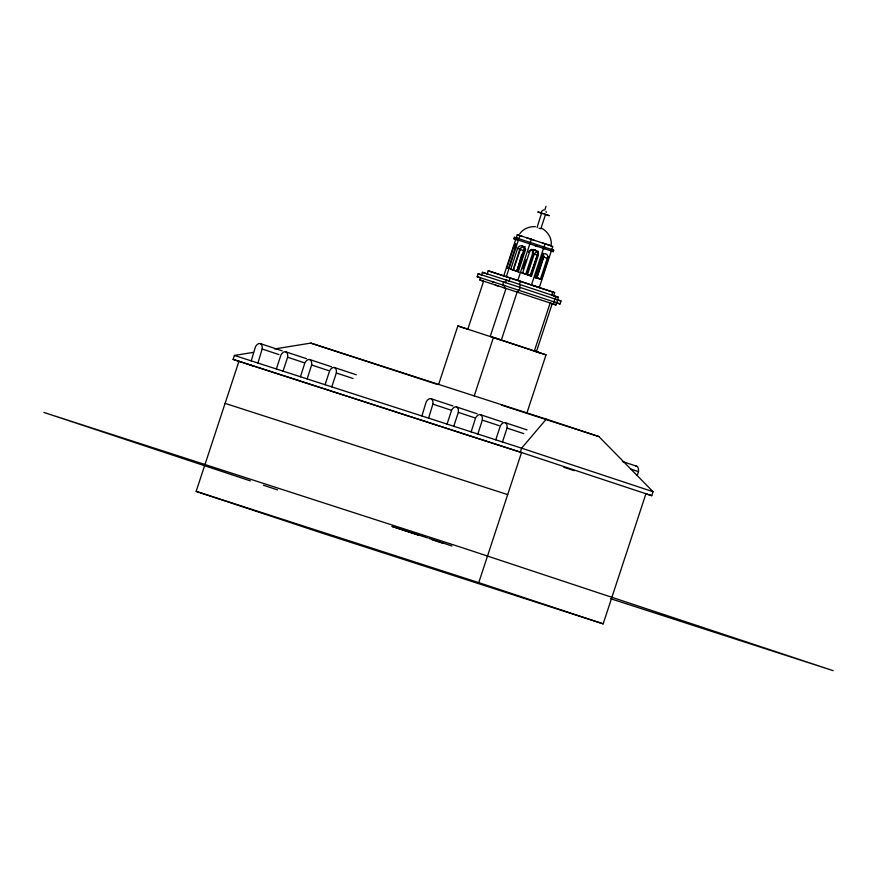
<?xml version="1.0" encoding="UTF-8"?>
<svg xmlns="http://www.w3.org/2000/svg" width="877" height="877" viewBox="0 0 877 877"><rect width="100%" height="100%" fill="white"/><g stroke="black" fill="none" stroke-linecap="round" stroke-linejoin="round"><path stroke-width="1.32" d="M551.096 245.812C552.378 238.588 547.807 231.418 541.493 228.173M532.295 249.704L533.468 251.677L533.424 253.826L526.617 274.501L525.751 274.238L532.547 253.563L532.591 251.403L531.429 249.43M522.604 273.065L529.401 252.39C531.188 247.314 539.914 250.197 538.335 255.339L531.539 276.014L530.673 275.74L537.469 255.064C538.325 252.302 535.781 249.605 533.084 249.43M548.651 257.663L548.881 256.687M520.05 248.312L519.798 249.353L524.479 250.877L525.718 249.123M537.568 278.075L535.288 277.329L542.15 256.599C543.016 251.546 549.561 253.76 547.27 258.309L540.473 278.985L536.625 277.724L543.422 257.06L543.258 253.234M546.009 206.336L544.781 210.074M516.991 271.103L521.662 254.418M520.171 248.279L513.429 268.735M544.08 256.15L537.404 276.562M239.553 361.521L233.107 359.384L234.411 355.437L253.256 352.39M196.152 491.383L238.928 361.302L521.519 452.543L478.754 582.635L196.152 491.383L320.565 532.613L603.168 623.854L645.932 493.762M251.217 360.864L255.448 346.853A6.808 3.727 -71.7 0 1 260.239 343.576A6.808 3.727 -71.7 0 1 262.157 349.013L257.915 363.023M276.354 368.976L280.914 355.086A6.808 3.727 -71.7 0 1 285.705 351.809L306.446 358.671M283.052 371.146L287.623 357.246A6.808 3.727 -71.7 0 0 285.705 351.809M307.158 378.919L311.609 364.985A6.808 3.727 -71.7 0 0 309.691 359.537A6.808 3.727 -71.7 0 0 304.9 362.815L300.449 376.759M325.06 384.707L329.631 370.807A6.808 3.727 -71.7 0 1 334.422 367.529L356.325 374.786M331.769 386.867L336.34 372.977A6.808 3.727 -71.7 0 0 334.422 367.529M438.599 384.51L457.849 325.937L540.309 352.971L534.367 351.008L550.142 303.025L552.192 303.738L536.417 351.71M421.914 415.972L426.156 401.973A6.808 3.727 -71.7 0 1 430.947 398.695A6.808 3.727 -71.7 0 1 432.865 404.133L428.623 418.143M482.712 280.958L479.883 279.982L480.585 277.856L477.176 276.726L478.14 273.788L505.558 282.657L506.413 280.07L520.346 284.641L519.502 287.228L560.984 301.008L560.019 303.957L557.421 303.113M552.773 291.975L551.754 295.067L553.628 295.724L554.648 292.633L510.173 277.899L509.153 280.991L482.405 272.319L481.561 274.907L478.14 273.788M467.825 329.182L483.6 281.21M487.195 273.898L488.215 270.807L510.173 277.899M447.051 424.095L451.622 410.195A6.808 3.727 -71.7 0 1 456.413 406.917L477.154 413.791M453.76 426.266L458.331 412.365A6.808 3.727 -71.7 0 0 456.413 406.917M515.764 239.333L503.738 275.915L539.289 287.579L552.839 246.382L517.277 234.718L516.224 237.93M506.796 267.945L513.955 246.262L515.731 243.62L515.599 246.766L508.496 268.461L506.796 267.945L509.088 268.691M506.325 276.715L518.362 240.134L513.615 238.632L516.115 239.465M519.875 235.518L518.822 238.73L514.075 237.228L516.575 238.062M522.374 245.834L523.81 247.588L523.898 249.561L516.849 271.278L510.776 269.195L517.573 248.52C518.943 243.444 527 246.053 525.093 250.975L518.296 271.651M513.396 270.072L520.653 248.432L522.199 246.996L525.235 246.711M474.194 396.009L493.455 337.426L546.02 354.845L526.759 413.429M519.37 272.133L516.816 271.289L518.088 267.408M524.479 250.877L517.682 271.552L516.816 271.289M517.814 280.465L531.363 239.268M523.01 268.921L525.981 259.877M537.064 227.571L541.58 213.144L542.666 213.495M520.456 281.276L519.436 284.367L558.419 297.303L557.564 299.89L554.933 298.969M540.824 228.809L545.538 214.448L544.178 213.999M537.996 253.179L530.059 275.641L527.439 274.764L534.236 254.1L536.242 251.688L538.27 251.228M471.146 431.868L475.597 417.934A6.808 3.727 -71.7 0 1 480.388 414.657A6.808 3.727 -71.7 0 1 482.306 420.105L477.855 434.038M545.023 243.762L531.473 284.959L536.614 286.626M541.548 279.357L548.355 258.682M495.768 439.815L500.339 425.926A6.808 3.727 -71.7 0 1 505.119 422.648L527.033 429.905M502.477 441.986L507.038 428.086A6.808 3.727 -71.7 0 0 505.119 422.648M554.845 302.214L556.599 302.828L555.897 304.955L553.266 304.045L555.788 296.382M560.019 303.957L556.84 302.85L557.805 299.912M233.107 359.384L520.313 452.126L521.618 448.169L546.261 419.151L598.892 436.582L653.058 491.712L651.754 495.669L645.297 493.587M637.239 475.433L638.478 471.64A6.808 3.727 -71.7 0 0 635.792 466.093M543.236 253.957L542.085 256.654L544.365 257.399M519.864 233.666C523.262 228.678 529.522 226.321 535.409 226.65M529.017 251.162L529.774 250.362M543.619 209.811L541.427 211.467M530.749 249.781L531.879 249.474M274.644 348.936L310.754 343.104L546.261 419.151M535.102 277.801L540.265 279.039M551.293 245.9L542.337 242.885M545.538 214.448L549.331 215.698L537.787 211.905L540.934 212.958M551.019 249.397L553.935 250.296L543.959 246.974M551.534 251.096L553.475 251.699L543.499 248.377M528.524 252.127L529.401 252.39M532.547 253.563L533.424 253.826M537.469 255.064L538.335 255.339M535.288 277.329L536.987 277.845M522.845 236.494L519.359 235.398M538.478 287.404L554.648 292.633M553.266 295.637L558.419 297.303M557.092 299.759L560.984 301.008M477.176 276.726L504.593 285.606L503.891 287.733L517.836 292.304L518.537 290.177L556.84 302.85M479.883 279.982L506.018 288.445L490.243 336.417L501.348 340.068L517.123 292.085L553.266 304.045M552.039 303.716L555.897 304.955M535.847 351.567L546.02 354.845M437.546 384.488L310.754 343.104M501.304 405.075L598.892 436.582M234.411 355.437L521.618 448.169L653.058 491.712M563.878 467.298L574.216 470.631M225.093 403.376L507.684 494.617M427.548 537.897L391.942 526.408L418.866 535.321M610.578 598.695L833.15 670.664L462.957 547.928L43.85 412.42L250.383 480.892M516.981 238.116L530.311 242.48M516.52 239.52L529.851 243.883M543.422 257.06L547.27 258.309M510.776 269.195L518.406 271.706M527.439 274.764L531.199 275.992M526.036 237.524L534.027 240.145M538.949 228.184L539.925 228.502M529.861 242.326L545.165 247.369L544.705 248.772L529.401 243.718M535.134 245.757L537.689 246.601M513.593 247.27L515.884 248.016M521.727 272.791L531.539 276.014M521.925 272.966L526.617 274.501M502.872 275.696L488.215 270.807M487.776 274.15L482.405 272.319M491.887 281.66L494.409 282.493M495.439 285.178L497.983 286.023M457.849 325.937L468.11 329.335M622.385 461.499L636.559 466.191M480.388 414.657L502.313 421.925M430.947 398.695L452.905 405.963M309.691 359.537L331.616 366.805M260.239 343.576L282.208 350.855M507.038 428.086L523.799 433.644M630.749 469.074L638.478 471.64M482.306 420.105L499.079 425.652M458.331 412.365L475.181 417.945M432.865 404.133L450.953 410.129M336.34 372.977L353.091 378.524M311.609 364.985L328.371 370.543M287.623 357.246L304.472 362.826M262.157 349.013L278.952 354.582M520.313 452.126L651.754 495.669M249.857 364.942L252.433 365.797M428.831 538.325L451.907 545.976M431.692 539.574L443.225 543.4M263.363 485.2L277.658 489.936M478.754 582.635L603.168 623.854M517.277 234.718L519.513 235.464M517.573 248.52L520.193 249.397M534.236 254.1L536.856 254.966M535.354 277.275L540.473 278.985M546.053 211.5L546.316 212.387M503.606 282.01L502.642 284.948L519.184 290.375L520.149 287.437L503.606 282.01"/></g></svg>
